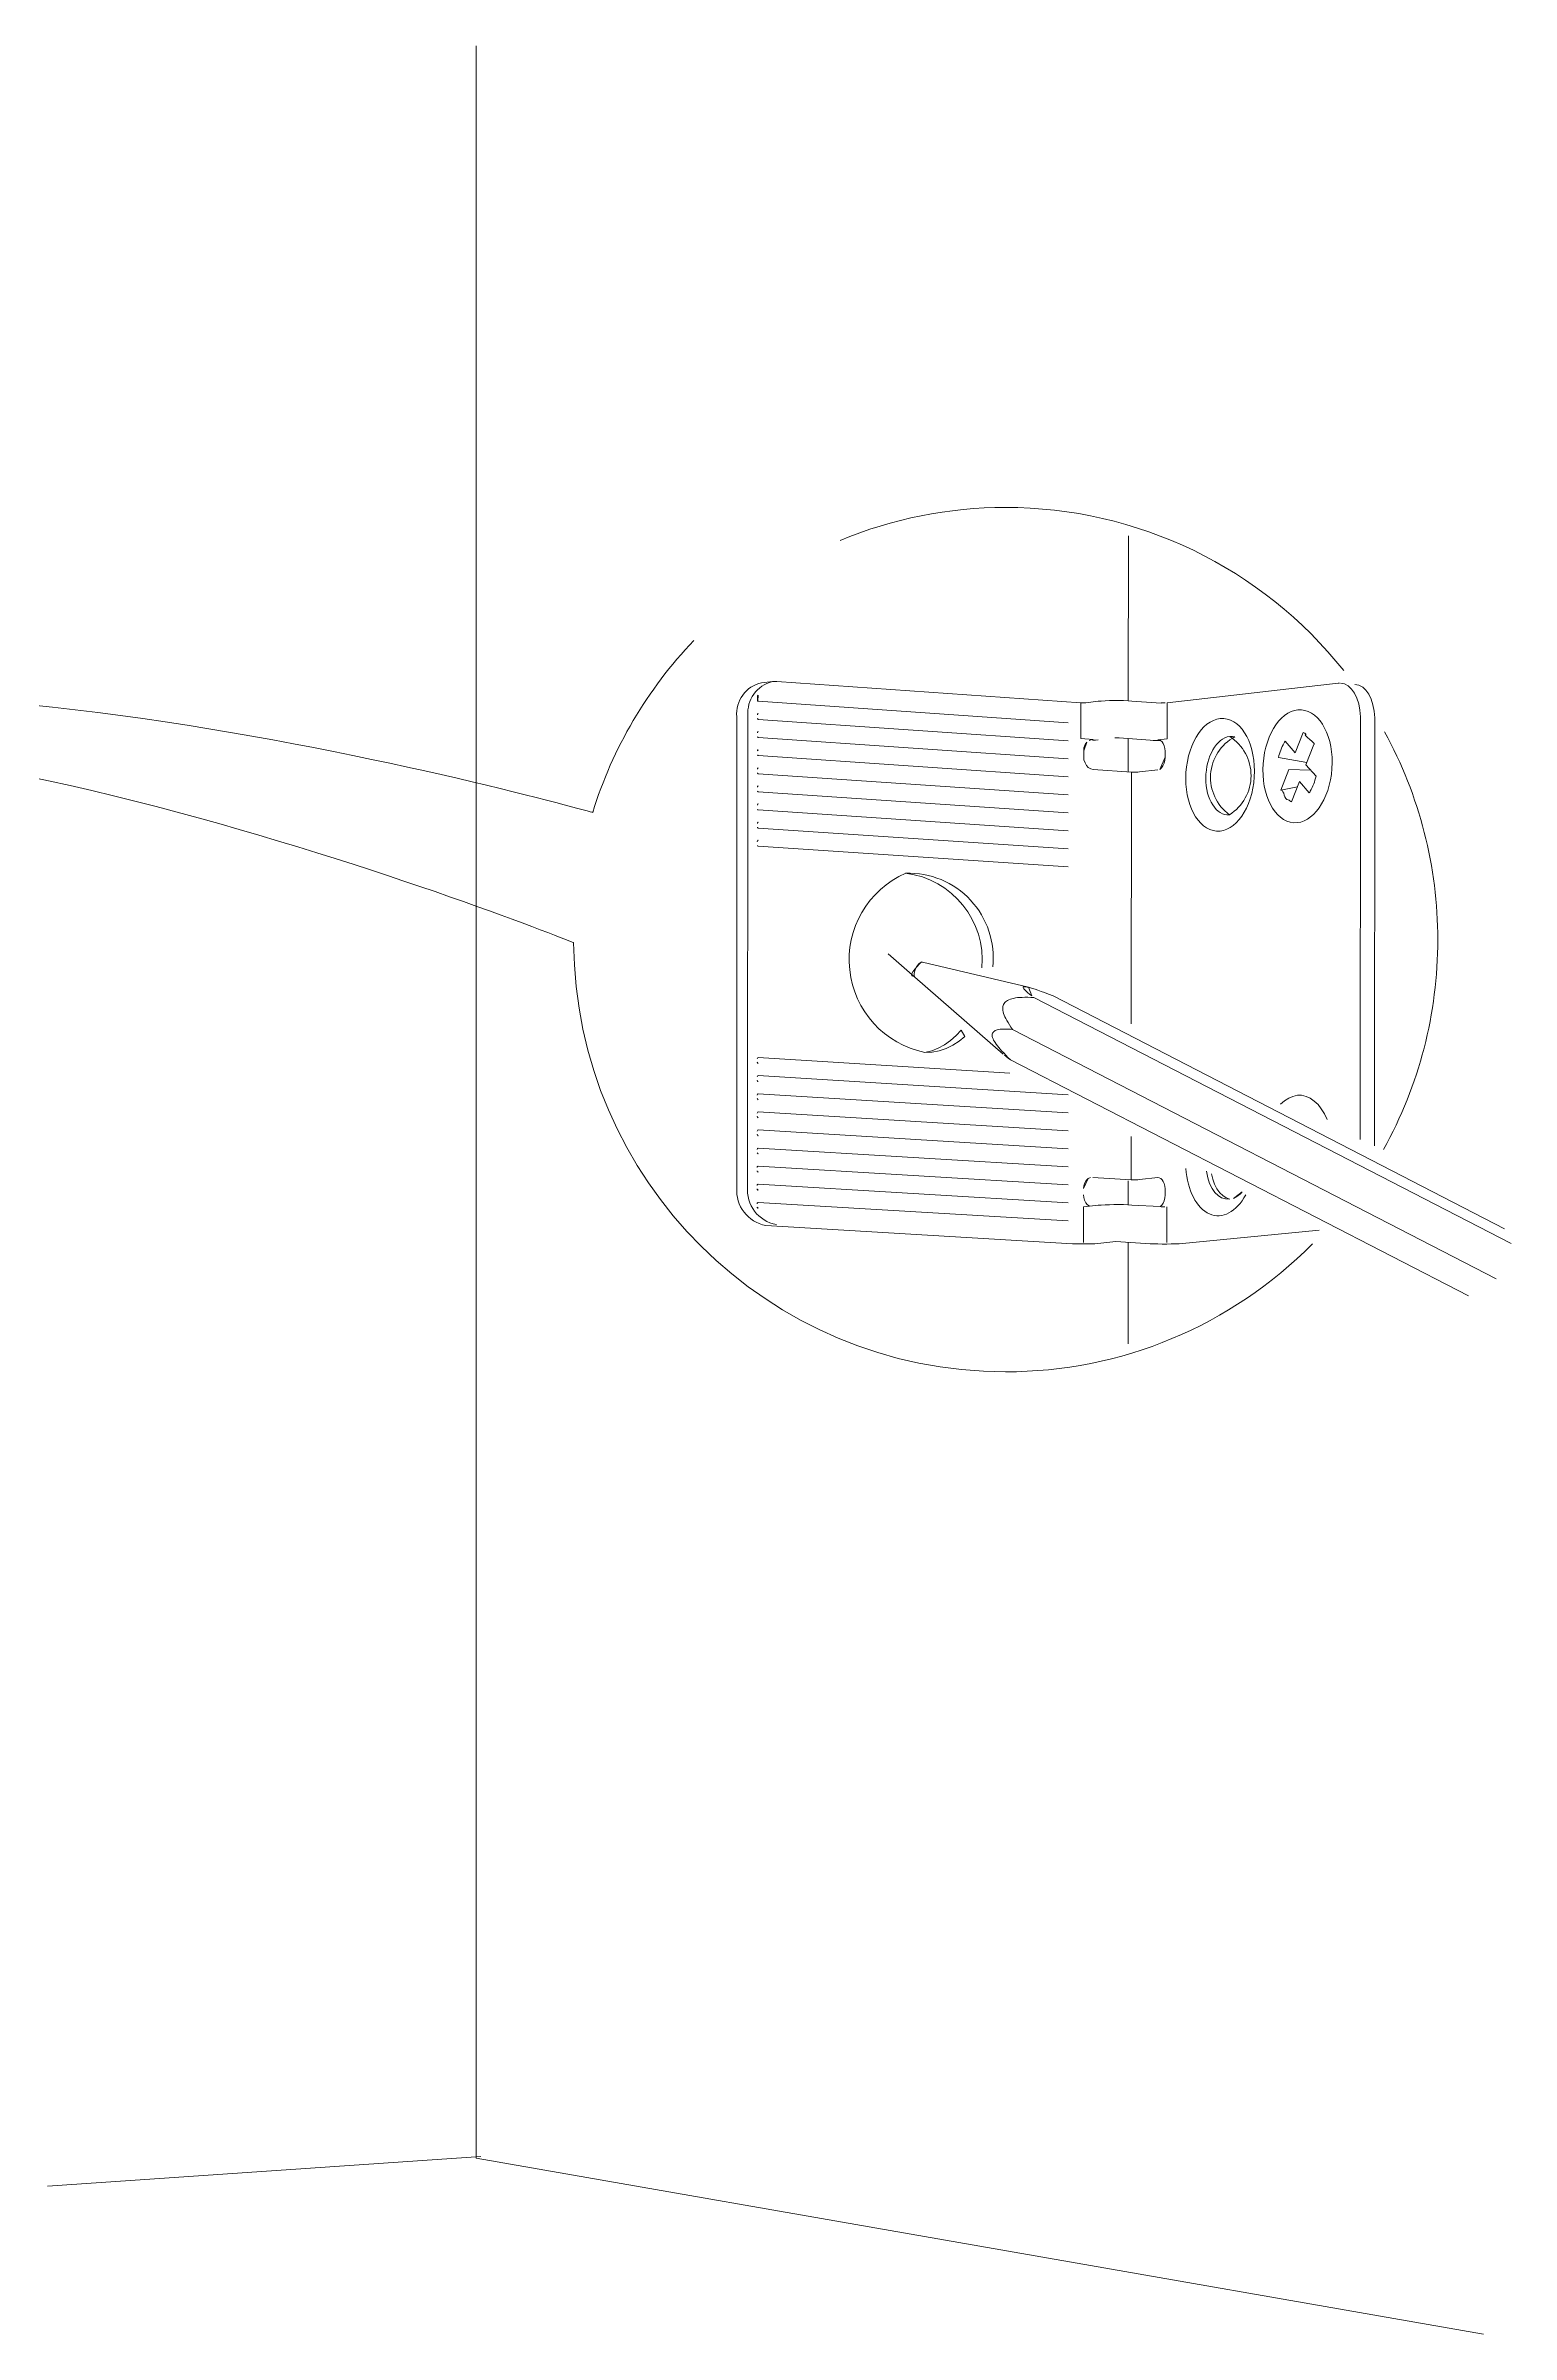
# Model space of a CAD drawing. Header units: metres. Extents: x -27.1 to 47.9, y -10.7 to 6.6.
# Drawn here: x 32.752 to 34.188, y -3.367 to -1.125 of the extents above; entities that cross this region are included whole.
import ezdxf

# ---------------------------------------------------------------- set-up
doc = ezdxf.new("R2010")
doc.units = ezdxf.units.M
doc.header["$MEASUREMENT"] = 0
doc.layers.add('PDF_Working_Num_Penna__7_Num_Penna__7_Num_Penna__7_Num_Penna__7_Num_Penna__7_Num_Penna__7', color=7, linetype='Continuous', lineweight=18)
doc.styles.add('GENERATED_STYLE_1', font='Arial')

msp = doc.modelspace()

# ---------------------------------------------------------------- linework, layer by layer
at = {"layer": 'PDF_Working_Num_Penna__7_Num_Penna__7_Num_Penna__7_Num_Penna__7_Num_Penna__7_Num_Penna__7', "color": 7, "linetype": 'Continuous', "lineweight": 18, "flags": 128}
for points in [[(34.1611, -3.3675), (33.1738, -3.1948), (33.1738, -1.1247)], [(33.8131, -1.605), (33.8129, -1.7666)], [(33.4684, -1.7478), (33.7665, -1.7686)], [(33.7542, -1.7882), (33.4503, -1.7671)], [(33.7836, -1.7671), (33.7712, -1.7686), (33.7703, -1.7686), (33.769, -1.7686), (33.7677, -1.7686), (33.7665, -1.7686)], [(33.7745, -1.8055), (33.7765, -1.8048), (33.7785, -1.8045), (33.7665, -1.8037), (33.7665, -1.7686)], [(33.7836, -1.7671), (33.7865, -1.7669), (33.7904, -1.7666), (33.7946, -1.7664), (33.7991, -1.7664), (33.8036, -1.7664), (33.8082, -1.7664), (33.8127, -1.7666), (33.8164, -1.7669), (33.8451, -1.7689)], [(33.8421, -1.805), (33.8511, -1.804), (33.8511, -1.7688)], [(33.8511, -1.7688), (34.0186, -1.7495)], [(33.7542, -1.806), (33.4503, -1.7849)], [(34.0405, -1.7824), (34.0402, -2.1967)], [(34.0546, -1.7834), (34.0543, -2.2027)], [(33.7542, -1.8236), (33.4503, -1.8027)], [(33.7693, -1.8158), (33.7693, -1.8216), (33.7694, -1.8246), (33.7706, -1.8276), (33.772, -1.8301), (33.7738, -1.8321), (33.7761, -1.8334), (33.7785, -1.8339), (33.816, -1.8367)], [(33.8343, -1.8052), (33.8039, -1.803)], [(33.8129, -1.8037), (33.8129, -1.8364)], [(33.8343, -1.8052), (33.8375, -1.8055), (33.8411, -1.8055), (33.8446, -1.8055), (33.8461, -1.8068), (33.8473, -1.8085), (33.8483, -1.8108), (33.8488, -1.8133), (33.8491, -1.8161), (33.8491, -1.8218)], [(33.7542, -1.8411), (33.4503, -1.8203)], [(33.7542, -1.8588), (33.4503, -1.8382)], [(33.816, -1.8366), (33.8158, -2.0832)], [(33.816, -1.8366), (33.818, -1.8366), (33.8202, -1.8366), (33.8222, -1.8366), (33.824, -1.8364), (33.8421, -1.8344)], [(33.9787, -1.851), (33.9625, -1.8543), (33.9703, -1.834)], [(33.9916, -1.8345), (33.9703, -1.834)], [(33.7542, -1.8763), (33.4503, -1.856)], [(33.9731, -1.8656), (33.9807, -1.8458)], [(33.7542, -1.8942), (33.4503, -1.8736)], [(33.7542, -1.9117), (33.4503, -1.8914)], [(33.7542, -1.9293), (33.4503, -1.9092)], [(33.6038, -2.0375), (33.6902, -2.1129)], [(33.6114, -2.0227), (33.7151, -2.0474)], [(33.7205, -2.0574), (33.7173, -2.0573), (33.7144, -2.0572), (33.7116, -2.0572), (33.7091, -2.0573), (33.7067, -2.0574), (33.7045, -2.0576), (33.7024, -2.0579), (33.7006, -2.0583), (33.6989, -2.0587), (33.6974, -2.0591), (33.696, -2.0597), (33.6947, -2.0603), (33.6937, -2.0609), (33.6927, -2.0617), (33.6919, -2.0625), (33.6912, -2.0634), (33.6907, -2.0643), (33.6903, -2.0654), (33.69, -2.0664), (33.6899, -2.0676), (33.6899, -2.0688), (33.69, -2.0701), (33.6903, -2.0716), (33.6907, -2.0731), (33.6913, -2.0747), (33.692, -2.0763), (33.6929, -2.0781), (33.6939, -2.08), (33.6951, -2.082), (33.6964, -2.0841), (33.6979, -2.0864), (33.6996, -2.0888)], [(33.7392, -2.0558), (33.7349, -2.0541), (33.731, -2.0527), (33.7275, -2.0514), (33.7243, -2.0503), (33.7216, -2.0493), (33.7191, -2.0486), (33.717, -2.0479), (33.7151, -2.0474)], [(34.1884, -2.2986), (33.7205, -2.0574)], [(34.1819, -2.2841), (33.7392, -2.0558)], [(33.6996, -2.0888), (33.6971, -2.0886), (33.6948, -2.0884), (33.6926, -2.0884), (33.6907, -2.0884), (33.6889, -2.0885), (33.6873, -2.0886), (33.6859, -2.0889), (33.6846, -2.0891), (33.6835, -2.0895), (33.6825, -2.0899), (33.6817, -2.0904), (33.681, -2.091), (33.6804, -2.0916), (33.68, -2.0923), (33.6797, -2.093), (33.6796, -2.0939), (33.6796, -2.0948), (33.6797, -2.0957), (33.68, -2.0968), (33.6804, -2.0979), (33.681, -2.0991), (33.6817, -2.1004), (33.6826, -2.1017), (33.6835, -2.1032), (33.6847, -2.1047), (33.686, -2.1063), (33.6874, -2.1081), (33.6891, -2.1099), (33.6909, -2.1118), (33.6928, -2.1139), (33.695, -2.1161), (33.6974, -2.1184)], [(34.1737, -2.3332), (33.6996, -2.0888)], [(33.6969, -2.1316), (33.4503, -2.1162)], [(34.1463, -2.3499), (33.6974, -2.1184)], [(33.7542, -2.1528), (33.4503, -2.134)], [(33.7542, -2.1704), (33.4503, -2.1519)], [(33.7542, -2.188), (33.4503, -2.1694)], [(33.9621, -2.1621), (33.9661, -2.1586), (33.9702, -2.1561), (33.9744, -2.1543), (33.9787, -2.1533)], [(33.9787, -2.1533), (33.9829, -2.1533), (33.9872, -2.1543), (33.9914, -2.1561), (33.9953, -2.1589), (33.999, -2.1624), (34.0022, -2.1667), (34.0053, -2.1714), (34.0079, -2.1769)], [(33.7542, -2.2058), (33.4503, -2.1872)], [(33.8157, -2.1937), (33.8157, -2.236)], [(33.7542, -2.2234), (33.4503, -2.205)], [(33.7542, -2.2409), (33.4503, -2.2227)], [(33.7542, -2.2586), (33.4503, -2.2405)], [(33.8491, -2.245), (33.8488, -2.2422), (33.8483, -2.2397), (33.8473, -2.2377), (33.8461, -2.236), (33.8448, -2.2347), (33.8433, -2.2342), (33.8418, -2.2339), (33.824, -2.2357), (33.8223, -2.236), (33.82, -2.236), (33.8177, -2.236), (33.8157, -2.236), (33.7783, -2.2337)], [(33.8129, -2.2372), (33.8129, -2.2606)], [(33.8946, -2.2302), (33.8959, -2.2355), (33.8976, -2.2405), (33.8998, -2.245), (33.9026, -2.2488), (33.9056, -2.2515), (33.9089, -2.2538), (33.9124, -2.255)], [(33.7542, -2.2764), (33.4503, -2.2583)], [(33.7833, -2.2611), (33.7748, -2.2618), (33.7728, -2.2603), (33.7712, -2.2586), (33.77, -2.2561), (33.7693, -2.2535), (33.769, -2.2508)], [(33.7748, -2.2618), (33.769, -2.2626), (33.769, -2.2977)], [(33.7833, -2.2611), (33.7865, -2.2608), (33.7904, -2.2606), (33.7944, -2.2606), (33.7989, -2.2603), (33.8036, -2.2603), (33.8082, -2.2603), (33.8124, -2.2606), (33.8164, -2.2608), (33.8443, -2.2623), (33.8451, -2.2626)], [(33.8443, -2.2623), (33.8459, -2.2611), (33.8473, -2.2591), (33.8482, -2.2566), (33.8488, -2.2538), (33.8491, -2.251), (33.8491, -2.2449)], [(33.8509, -2.2626), (33.8509, -2.2977)], [(34.0001, -2.2855), (33.8629, -2.2987)], [(33.8129, -2.2975), (33.8129, -2.3969)], [(33.1782, -3.1932), (32.7536, -3.2224)]]:
    msp.add_lwpolyline(points, dxfattribs=at)
for points in [[(34.0242, -1.7371, 0.229036), (33.6927, -1.5772, 0.098867), (33.5305, -1.6094)], [(33.8629, -2.2987), (33.8594, -2.299), (33.8551, -2.299), (33.8509, -2.2992), (33.8463, -2.2992), (33.8421, -2.299), (33.8381, -2.299), (33.8343, -2.2987), (33.8008, -2.2967), (33.7831, -2.2985), (33.7803, -2.2987), (33.7771, -2.299), (33.7733, -2.299), (33.7694, -2.299), (33.7655, -2.299), (33.7617, -2.299), (33.7582, -2.2987), (33.4576, -2.2809, -0.381547), (33.4292, -2.2438), (33.4292, -1.7824, -0.37805), (33.4536, -1.749), (33.4641, -1.7478), (33.4664, -1.7478), (33.4684, -1.7478)], [(33.4641, -1.7478, 0.366812), (33.4401, -1.7814), (33.4398, -2.2427, 0.394098), (33.4681, -2.2799)], [(33.988, -1.827), (33.9601, -1.8223, -0.069945), (33.9657, -1.808, -0.022065), (33.9668, -1.8062), (33.9767, -1.8175), (33.9843, -1.7977, -0.093355), (33.9873, -1.7995)], [(33.9807, -1.8458), (33.9904, -1.8569, 0.017785), (33.9914, -1.8552, 0.070013), (33.997, -1.8406), (33.9871, -1.8293), (33.9947, -1.8095)], [(34.0631, -2.2064, 0.127981), (34.1163, -2.0008, 0.126628), (34.0642, -1.7971)], [(33.6801, -2.0275, 0.455804), (33.5948, -1.9356, 0.732137), (33.6136, -2.1113)], [(33.2693, -2.0037, 0.412176), (33.6927, -2.4243, 0.200733), (33.9935, -2.2989)]]:
    msp.add_lwpolyline(points, format="xyb", dxfattribs=at)
for points in [[(33.4497, -1.7666), (33.4503, -1.7671), (33.45, -1.7671), (33.4496, -1.7666), (33.4496, -1.7658), (33.4496, -1.7626), (33.4496, -1.7618), (33.45, -1.7615), (33.4503, -1.7613)], [(33.8451, -1.7688), (33.8469, -1.7688), (33.8491, -1.7688)], [(34.0186, -1.7495), (34.0199, -1.7495)], [(33.4496, -1.7799), (33.4503, -1.7791), (33.45, -1.7791), (33.4496, -1.7796), (33.4496, -1.7804)], [(33.4497, -1.7844), (33.4503, -1.7849), (33.45, -1.7846), (33.4496, -1.7841)], [(33.4503, -1.7967), (33.45, -1.7969), (33.4496, -1.7974), (33.4496, -1.798)], [(33.4497, -1.8023), (33.4503, -1.8027), (33.45, -1.8025), (33.4496, -1.802)], [(33.4503, -1.8146), (33.45, -1.8146), (33.4496, -1.8151), (33.4496, -1.8158)], [(33.7693, -1.8158), (33.7694, -1.8126), (33.7707, -1.8095), (33.7722, -1.8073)], [(33.7833, -1.805), (33.7807, -1.8052), (33.7778, -1.8052)], [(33.8039, -1.803), (33.8026, -1.803), (33.8014, -1.803), (33.7999, -1.803)], [(33.8436, -1.8052), (33.8421, -1.805), (33.8433, -1.8052)], [(33.4497, -1.8198), (33.4503, -1.8203), (33.45, -1.8203), (33.4496, -1.8198)], [(33.4496, -1.8331), (33.4503, -1.8324), (33.4497, -1.8324), (33.4496, -1.8329), (33.4496, -1.8336)], [(33.4496, -1.8377), (33.4503, -1.8382), (33.4497, -1.8379), (33.4496, -1.8374)], [(33.8491, -1.8218), (33.8488, -1.8248), (33.8482, -1.8278), (33.847, -1.8304), (33.8456, -1.8324), (33.8438, -1.8339)], [(33.4503, -1.85), (33.4497, -1.8502), (33.4496, -1.8507), (33.4496, -1.8512)], [(33.4496, -1.8555), (33.4503, -1.856), (33.4497, -1.8557), (33.4496, -1.8552)], [(33.4503, -1.8678), (33.4497, -1.8678), (33.4496, -1.8683), (33.4496, -1.869)], [(33.4496, -1.8731), (33.4503, -1.8736), (33.4497, -1.8736)], [(33.4503, -1.9032), (33.4497, -1.9034), (33.4496, -1.9039), (33.4493, -1.9045)], [(33.4496, -1.8864), (33.4503, -1.8856), (33.4497, -1.8856), (33.4496, -1.8861), (33.4496, -1.8868)], [(33.4496, -1.8909), (33.4503, -1.8914), (33.4497, -1.8911), (33.4496, -1.8906)], [(33.4496, -1.9088), (33.4503, -1.9092), (33.4497, -1.909), (33.4496, -1.9085)], [(33.6038, -2.0375), (33.5775, -2.0145)], [(33.603, -2.0344), (33.6033, -2.0324), (33.6041, -2.0303), (33.605, -2.0282), (33.6063, -2.0262), (33.6077, -2.0245), (33.609, -2.0234), (33.6103, -2.0227), (33.6114, -2.0227), (33.6103, -2.0227), (33.609, -2.0234), (33.6077, -2.0245), (33.6063, -2.0262), (33.605, -2.0282), (33.6041, -2.0303), (33.6033, -2.0324)], [(33.6038, -2.0375), (33.6033, -2.0368), (33.603, -2.0357), (33.603, -2.0344), (33.603, -2.0357), (33.6033, -2.0368)], [(33.7151, -2.0474), (33.7137, -2.0472), (33.7125, -2.0469), (33.7115, -2.0469), (33.7108, -2.0469), (33.7103, -2.0471), (33.71, -2.0474), (33.7099, -2.0478), (33.7101, -2.0483), (33.7105, -2.0489), (33.7112, -2.0497), (33.7121, -2.0506), (33.7132, -2.0517), (33.7146, -2.0529), (33.7163, -2.0542), (33.7183, -2.0557)], [(33.6492, -2.0893), (33.6441, -2.0948), (33.6387, -2.0996), (33.6329, -2.1039), (33.6266, -2.1071), (33.6204, -2.1097), (33.6136, -2.1113), (33.6208, -2.1109), (33.6276, -2.1097), (33.6344, -2.1074), (33.6409, -2.1041), (33.6473, -2.1001), (33.6529, -2.0956)], [(33.4493, -2.1174), (33.4496, -2.1169), (33.4497, -2.1164)], [(33.4503, -2.1222), (33.4497, -2.1219), (33.4496, -2.1214), (33.4493, -2.1207)], [(33.6974, -2.1184), (33.6952, -2.1168), (33.6932, -2.1153), (33.6916, -2.114)], [(33.4493, -2.1352), (33.4496, -2.1345), (33.4497, -2.134)], [(33.4496, -2.1393), (33.4503, -2.1398), (33.4497, -2.1398), (33.4496, -2.1393), (33.4493, -2.1385)], [(33.4493, -2.153), (33.4496, -2.1523), (33.4497, -2.1519)], [(33.4503, -2.1576), (33.4497, -2.1573), (33.4496, -2.1568), (33.4493, -2.1563)], [(33.4493, -2.1707), (33.4496, -2.1702), (33.4497, -2.1696)], [(33.4503, -2.1754), (33.4497, -2.1752), (33.4496, -2.1747), (33.4493, -2.1739)], [(33.4493, -2.1885), (33.4496, -2.1877), (33.4497, -2.1872)], [(33.4503, -2.193), (33.4497, -2.193), (33.4496, -2.1925), (33.4493, -2.1918)], [(33.4493, -2.2063), (33.4496, -2.2055), (33.4497, -2.205)], [(33.4503, -2.2108), (33.4497, -2.2106), (33.4496, -2.2101), (33.4493, -2.2096)], [(33.4493, -2.2239), (33.4493, -2.2234), (33.4497, -2.2229)], [(33.4496, -2.2282), (33.4503, -2.2287), (33.4497, -2.2284), (33.4493, -2.2279), (33.4493, -2.2272)], [(33.4493, -2.2417), (33.4493, -2.2409), (33.4497, -2.2405)], [(33.7735, -2.2349), (33.7717, -2.2367), (33.7703, -2.2392), (33.7693, -2.242), (33.769, -2.2447)], [(33.7735, -2.2349), (33.7758, -2.2339)], [(33.4496, -2.2457), (33.4503, -2.2462), (33.4497, -2.2462), (33.4493, -2.2457), (33.4493, -2.2449)], [(33.4493, -2.2595), (33.4493, -2.2588), (33.4497, -2.2583)], [(33.4503, -2.264), (33.4497, -2.2638), (33.4493, -2.2633), (33.4493, -2.2628)], [(33.8451, -2.2626), (33.8469, -2.2626), (33.8488, -2.2626)], [(33.9247, -2.2478), (33.9229, -2.2498), (33.9194, -2.2525), (33.916, -2.2543)]]:
    msp.add_lwpolyline(points, close=True, dxfattribs=at)
msp.add_lwpolyline([(33.9124, -1.8017), (33.915, -1.8017), (33.9174, -1.802, 0.551709), (33.9121, -1.8783, 0.550397)], format="xyb", close=True, dxfattribs=at)
at = {"layer": 'PDF_Working_Num_Penna__7_Num_Penna__7_Num_Penna__7_Num_Penna__7_Num_Penna__7_Num_Penna__7', "color": 7, "linetype": 'Continuous', "lineweight": 18}
for centre, radius, start, end in [((33.6923, -2.0007), 0.4231, 136.1643, 162.8749), ((33.584, -2.0207), 0.0858, 354.7767, 82.8084)]:
    msp.add_arc(centre, radius, start, end, dxfattribs=at)
for centre, major_axis, ratio, start_param, end_param in [((34.0204, -1.784), (0.0007, 0.0345), 0.581944, 4.771898, 6.288462), ((34.028, -1.7961), (0.0088, 0.0453), 0.553271, 5.100521, 6.348112), ((33.9124, -1.84), (0.0025, 0.0384), 0.605613, 0.106975, 3.235027), ((33.9032, -2.2152), (0.0034, 0.0561), 0.602721, 1.78145, 4.063587), ((33.9214, -2.1944), (0.014, 0.0603), 0.495326, 2.265969, 3.303051)]:
    msp.add_ellipse(centre, major_axis=major_axis, ratio=ratio, start_param=start_param, end_param=end_param, dxfattribs=at)
for centre, major_axis, ratio in [((33.903, -1.8392), (0.0035, 0.0552), 0.606324), ((33.9789, -1.8308), (0.0038, 0.0553), 0.610375)]:
    msp.add_ellipse(centre, major_axis=major_axis, ratio=ratio, dxfattribs=at)
for points in [[(33.2879, -1.8761), (33.2879, -1.8761), (32.4584, -1.6413), (32.2493, -1.8445)], [(32.2493, -1.8445), (32.5182, -1.7011), (33.2693, -2.0037), (33.2693, -2.0037)], [(33.9947, -1.8095), (33.9987, -1.8095), (33.9829, -1.7995), (33.9873, -1.7995)], [(33.9625, -1.8543), (33.9663, -1.8543), (33.9654, -1.8638), (33.9697, -1.8638)], [(33.9697, -1.8638), (33.9709, -1.8638), (33.9717, -1.8656), (33.9731, -1.8656)], [(33.6104, -2.0225), (33.6104, -2.0225), (33.5949, -2.0369), (33.6027, -2.0369)]]:
    msp.add_open_spline(points, degree=3, dxfattribs=at)

# ---------------------------------------------------------------- texts
at = {"layer": 'PDF_Working_Num_Penna__7_Num_Penna__7_Num_Penna__7_Num_Penna__7_Num_Penna__7_Num_Penna__7', "color": 7, "linetype": 'Continuous', "lineweight": 18, "insert": (33.3839, -1.699), "char_height": 0.0000077, "attachment_point": 7, "style": 'GENERATED_STYLE_1'}
msp.add_mtext('\\A1;{\\pql;\\fArial|b0|i0|c0|p34;2x}', dxfattribs=at)

doc.saveas('drawing.dxf')
